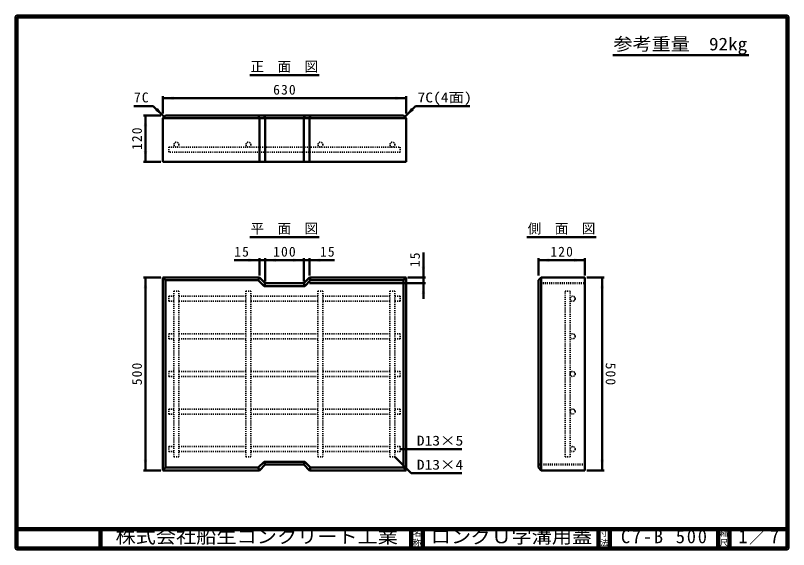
# Model space of a CAD drawing. Units: millimetres, scale not verified. Extents: x 100 to 4105, y 100 to 2870.
import ezdxf
from ezdxf.enums import TextEntityAlignment as Align

# ---------------------------------------------------------------- set-up
doc = ezdxf.new("R2010")
doc.units = ezdxf.units.MM
doc.header["$LTSCALE"] = 5
doc.linetypes.add('USER1', pattern=[2.2, 1, -1.2])
doc.layers.add('V-nasSTD', color=7, linetype='Continuous', lineweight=50)
doc.styles.add('ＭＳ ゴシック', font='')
doc.styles.get('ＭＳ ゴシック').set_extended_font_data('MS Gothic')

msp = doc.modelspace()

# ---------------------------------------------------------------- hatches: boundary and pattern name
at = {"layer": 'V-nasSTD'}
for points in [[(919.749, 2450.13), (863.499, 2440.755), (919.749, 2431.38)], [(2067.249, 2431.38), (2123.499, 2440.755), (2067.249, 2450.13)], [(837.353, 2390.159), (870.499, 2343.755), (824.095, 2376.901)], [(2149.645, 2390.159), (2116.499, 2343.755), (2162.903, 2376.901)], [(782.874, 2294.505), (773.499, 2350.755), (764.124, 2294.505)], [(764.124, 2167.005), (773.499, 2110.755), (782.874, 2167.005)], [(1307.249, 1610.13), (1363.499, 1600.755), (1307.249, 1591.38)], [(1449.749, 1610.13), (1393.499, 1600.755), (1449.749, 1591.38)], [(1537.249, 1591.38), (1593.499, 1600.755), (1537.249, 1610.13)], [(1679.749, 1610.13), (1623.499, 1600.755), (1679.749, 1591.38)], [(2865.749, 1610.13), (2809.499, 1600.755), (2865.749, 1591.38)], [(2993.249, 1591.38), (3049.499, 1600.755), (2993.249, 1610.13)], [(2204.124, 1567.005), (2213.499, 1510.755), (2222.874, 1567.005)], [(782.874, 1454.505), (773.499, 1510.755), (764.124, 1454.505)], [(3130.124, 1454.505), (3139.499, 1510.755), (3148.874, 1454.505)], [(2204.124, 1424.505), (2213.499, 1480.755), (2222.874, 1424.505)], [(764.124, 567.005), (773.499, 510.755), (782.874, 567.005)], [(3148.874, 567.005), (3139.499, 510.755), (3130.124, 567.005)]]:
    msp.add_hatch(color=256, dxfattribs=at).paths.add_polyline_path(points)

# ---------------------------------------------------------------- linework, layer by layer
at = {"layer": 'V-nasSTD', "lineweight": 100}
for p, q in [((105, 2865), (105, 105)), ((4100, 2865), (105, 2865)), ((4100, 105), (4100, 2865)), ((105, 205), (4100, 205)), ((540, 205), (540, 105)), ((2150, 205), (2150, 105)), ((2210, 205), (2210, 105)), ((3120, 205), (3120, 105)), ((3180, 205), (3180, 105)), ((3740, 205), (3740, 105)), ((3800, 205), (3800, 105)), ((105, 105), (4100, 105))]:
    msp.add_line(p, q, dxfattribs=at)
at = {"layer": 'V-nasSTD'}
for p, q in [((3194, 2664.753), (3900, 2664.753)), ((1313.999, 2560.755), (1672.999, 2560.755)), ((863.499, 2450.755), (863.499, 2360.755)), ((2123.499, 2450.755), (2123.499, 2360.755)), ((2123.499, 2440.755), (863.499, 2440.755)), ((813.931, 2400.324), (713.931, 2400.324)), ((870.499, 2343.755), (813.931, 2400.324)), ((2116.499, 2343.755), (2173.068, 2400.324)), ((2173.068, 2400.324), (2453.068, 2400.324)), ((853.499, 2350.755), (763.499, 2350.755)), ((773.499, 2350.755), (773.499, 2110.755)), ((877.499, 2350.755), (863.499, 2336.755)), ((863.499, 2336.755), (863.499, 2110.755)), ((2123.499, 2336.755), (863.499, 2336.755)), ((2109.499, 2350.755), (877.499, 2350.755)), ((1363.499, 2336.755), (1357.7, 2350.755)), ((1363.499, 2110.755), (1363.499, 2336.755)), ((1393.499, 2336.755), (1387.7, 2350.755)), ((1393.499, 2110.755), (1393.499, 2336.755)), ((1593.499, 2336.755), (1599.298, 2350.755)), ((1593.499, 2110.755), (1593.499, 2336.755)), ((1623.499, 2336.755), (1629.298, 2350.755)), ((1623.499, 2110.755), (1623.499, 2336.755)), ((2109.499, 2350.755), (2123.499, 2336.755)), ((2123.499, 2110.755), (2123.499, 2336.755)), ((853.499, 2110.755), (763.499, 2110.755)), ((863.499, 2110.755), (2123.499, 2110.755)), ((1313.999, 1720.755), (1672.999, 1720.755)), ((2749.999, 1720.755), (3108.999, 1720.755)), ((1363.499, 1610.755), (1363.499, 1520.755)), ((1393.499, 1610.755), (1393.499, 1490.755)), ((1593.499, 1610.755), (1593.499, 1490.755)), ((1623.499, 1610.755), (1623.499, 1520.755)), ((2213.499, 1640.755), (2213.499, 1510.755)), ((2809.499, 1520.832), (2809.499, 1610.832)), ((3049.499, 1610.755), (3049.499, 1520.755)), ((1233.499, 1600.755), (1363.499, 1600.755)), ((1393.499, 1600.755), (1363.499, 1600.755)), ((1593.499, 1600.755), (1393.499, 1600.755)), ((1623.499, 1600.755), (1593.499, 1600.755)), ((1753.499, 1600.755), (1623.499, 1600.755)), ((3049.499, 1600.755), (2809.499, 1600.755)), ((853.499, 1510.755), (763.499, 1510.755)), ((773.499, 1510.755), (773.499, 510.755)), ((863.499, 1510.755), (863.499, 510.755)), ((863.499, 1510.755), (1363.499, 1510.755)), ((863.499, 1510.755), (877.499, 1496.755)), ((877.499, 1496.755), (1357.7, 1496.755)), ((877.499, 524.755), (877.499, 1496.755)), ((1363.499, 1510.755), (1357.7, 1496.755)), ((1357.7, 1496.755), (1387.7, 1466.755)), ((1363.499, 1510.755), (1393.499, 1480.755)), ((1593.499, 1480.755), (1623.499, 1510.755)), ((1599.298, 1466.755), (1629.298, 1496.755)), ((1623.499, 1510.755), (2123.499, 1510.755)), ((1623.499, 1510.755), (1629.298, 1496.755)), ((1629.298, 1496.755), (2109.499, 1496.755)), ((2109.499, 1496.755), (2123.499, 1510.755)), ((2109.499, 1496.755), (2109.499, 524.755)), ((2123.499, 510.755), (2123.499, 1510.755)), ((2223.499, 1510.755), (2133.499, 1510.755)), ((2213.499, 1510.755), (2213.499, 1480.755)), ((2823.499, 1510.755), (2809.499, 1496.755)), ((2809.499, 1496.755), (2809.499, 524.755)), ((3049.499, 1510.755), (2823.499, 1510.755)), ((2823.499, 1510.755), (2823.499, 510.755)), ((3049.499, 510.755), (3049.499, 1510.755)), ((3059.499, 1510.755), (3149.499, 1510.755)), ((3139.499, 1510.755), (3139.499, 510.755)), ((1393.499, 1480.755), (1387.7, 1466.755)), ((1387.7, 1466.755), (1599.298, 1466.755)), ((1393.499, 1480.755), (1593.499, 1480.755)), ((1593.499, 1480.755), (1599.298, 1466.755)), ((2223.499, 1480.755), (1623.499, 1480.755)), ((2213.499, 1480.755), (2213.499, 1400.755)), ((2412.999, 620.755), (2092.999, 620.755)), ((2065.999, 580.755), (2150.852, 495.902)), ((877.499, 524.755), (863.499, 510.755)), ((1357.7, 524.755), (877.499, 524.755)), ((1387.7, 554.755), (1357.7, 524.755)), ((1357.7, 524.755), (1363.499, 510.755)), ((1363.499, 510.755), (1393.499, 540.755)), ((1599.298, 554.755), (1387.7, 554.755)), ((1387.7, 554.755), (1393.499, 540.755)), ((1393.499, 540.755), (1593.499, 540.755)), ((1599.298, 554.755), (1593.499, 540.755)), ((1593.499, 540.755), (1623.499, 510.755)), ((1629.298, 524.755), (1599.298, 554.755)), ((1629.298, 524.755), (1623.499, 510.755)), ((2109.499, 524.755), (1629.298, 524.755)), ((2109.499, 524.755), (2123.499, 510.755)), ((2809.499, 524.755), (2823.499, 510.755)), ((853.499, 510.755), (763.499, 510.755)), ((863.499, 510.755), (1363.499, 510.755)), ((1623.499, 510.755), (2123.499, 510.755)), ((2150.852, 495.902), (2412.999, 495.902)), ((2823.499, 510.755), (3049.499, 510.755)), ((3059.499, 510.755), (3149.499, 510.755))]:
    msp.add_line(p, q, dxfattribs=at)
at = {"layer": 'V-nasSTD', "linetype": 'USER1', "lineweight": 35}
for p, q in [((893.999, 2160.755), (893.999, 2186.755)), ((893.999, 2186.755), (2092.999, 2186.755)), ((2092.999, 2186.755), (2092.999, 2160.755)), ((2092.999, 2160.755), (893.999, 2160.755)), ((893.999, 1387.755), (893.999, 1413.755)), ((893.999, 1413.755), (920.999, 1413.755)), ((920.999, 1440.755), (920.999, 580.755)), ((920.999, 1440.755), (946.999, 1440.755)), ((946.999, 1440.755), (946.999, 580.755)), ((946.999, 1413.755), (1293.999, 1413.755)), ((1293.999, 1440.755), (1293.999, 580.755)), ((1293.999, 1440.755), (1319.999, 1440.755)), ((1319.999, 1440.755), (1319.999, 580.755)), ((1319.999, 1413.755), (1666.999, 1413.755)), ((1666.999, 1440.755), (1666.999, 580.755)), ((1666.999, 1440.755), (1692.999, 1440.755)), ((1692.999, 1440.755), (1692.999, 580.755)), ((1692.999, 1413.755), (2039.999, 1413.755)), ((2039.999, 1440.755), (2039.999, 580.755)), ((2039.999, 1440.755), (2065.999, 1440.755)), ((2065.999, 1440.755), (2065.999, 580.755)), ((2065.999, 1413.755), (2092.999, 1413.755)), ((2092.999, 1387.755), (2092.999, 1413.755)), ((2947.499, 580.755), (2947.499, 1440.755)), ((2947.499, 1440.755), (2973.499, 1440.755)), ((2973.499, 580.755), (2973.499, 1440.755)), ((893.999, 1387.755), (920.999, 1387.755)), ((946.999, 1387.755), (1293.999, 1387.755)), ((1319.999, 1387.755), (1666.999, 1387.755)), ((1692.999, 1387.755), (2039.999, 1387.755)), ((2065.999, 1387.755), (2092.999, 1387.755)), ((893.999, 1192.755), (893.999, 1218.755)), ((893.999, 1218.755), (920.999, 1218.755)), ((946.999, 1218.755), (1293.999, 1218.755)), ((1319.999, 1218.755), (1666.999, 1218.755)), ((1692.999, 1218.755), (2039.999, 1218.755)), ((2065.999, 1218.755), (2092.999, 1218.755)), ((2092.999, 1192.755), (2092.999, 1218.755)), ((893.999, 1192.755), (920.999, 1192.755)), ((946.999, 1192.755), (1293.999, 1192.755)), ((1319.999, 1192.755), (1666.999, 1192.755)), ((1692.999, 1192.755), (2039.999, 1192.755)), ((2065.999, 1192.755), (2092.999, 1192.755)), ((893.999, 997.755), (893.999, 1023.755)), ((893.999, 1023.755), (920.999, 1023.755)), ((946.999, 1023.755), (1293.999, 1023.755)), ((1319.999, 1023.755), (1666.999, 1023.755)), ((1692.999, 1023.755), (2039.999, 1023.755)), ((2065.999, 1023.755), (2092.999, 1023.755)), ((2092.999, 997.755), (2092.999, 1023.755)), ((893.999, 997.755), (920.999, 997.755)), ((946.999, 997.755), (1293.999, 997.755)), ((1319.999, 997.755), (1666.999, 997.755)), ((1692.999, 997.755), (2039.999, 997.755)), ((2065.999, 997.755), (2092.999, 997.755)), ((893.999, 802.755), (893.999, 828.755)), ((893.999, 828.755), (920.999, 828.755)), ((893.999, 802.755), (920.999, 802.755)), ((946.999, 828.755), (1293.999, 828.755)), ((946.999, 802.755), (1293.999, 802.755)), ((1319.999, 828.755), (1666.999, 828.755)), ((1319.999, 802.755), (1666.999, 802.755)), ((1692.999, 828.755), (2039.999, 828.755)), ((1692.999, 802.755), (2039.999, 802.755)), ((2065.999, 828.755), (2092.999, 828.755)), ((2065.999, 802.755), (2092.999, 802.755)), ((2092.999, 802.755), (2092.999, 828.755)), ((893.999, 607.755), (893.999, 633.755)), ((893.999, 633.755), (920.999, 633.755)), ((893.999, 607.755), (920.999, 607.755)), ((946.999, 633.755), (1293.999, 633.755)), ((946.999, 607.755), (1293.999, 607.755)), ((1319.999, 633.755), (1666.999, 633.755)), ((1319.999, 607.755), (1666.999, 607.755)), ((1692.999, 633.755), (2039.999, 633.755)), ((1692.999, 607.755), (2039.999, 607.755)), ((2065.999, 633.755), (2092.999, 633.755)), ((2065.999, 607.755), (2092.999, 607.755)), ((2092.999, 607.755), (2092.999, 633.755)), ((920.999, 580.755), (946.999, 580.755)), ((1293.999, 580.755), (1319.999, 580.755)), ((1666.999, 580.755), (1692.999, 580.755)), ((2039.999, 580.755), (2065.999, 580.755)), ((2947.499, 580.755), (2973.499, 580.755))]:
    msp.add_line(p, q, dxfattribs=at)
at = {"layer": 'V-nasSTD', "linetype": 'USER1'}
for p, q in [((2809.499, 1480.755), (3049.499, 1480.755)), ((3049.499, 540.755), (2809.499, 540.755))]:
    msp.add_line(p, q, dxfattribs=at)
at = {"layer": 'V-nasSTD', "lineweight": 13}
msp.add_lwpolyline([(100, 100), (100, 2870), (4105, 2870), (4105, 100)], close=True, dxfattribs=at)
at = {"layer": 'V-nasSTD', "linetype": 'USER1', "lineweight": 35}
for centre in [(933.999, 2199.755), (1306.999, 2199.755), (1679.999, 2199.755), (2052.999, 2199.755), (2986.499, 1400.755), (2986.499, 1205.755), (2986.499, 1010.755), (2986.499, 815.755), (2986.499, 620.755)]:
    msp.add_circle(centre, 13, dxfattribs=at)

# ---------------------------------------------------------------- texts
at = {"layer": 'V-nasSTD', "style": 'ＭＳ ゴシック'}
for s, height, width, p in [('参考重量\u300092kg', 65.98, 1.1, (3198, 2754.753)), ('7C(4面)', 51.32, 1.15, (2183.068, 2470.324)), ('D13×5', 51.32, 1.15, (2178.999, 690.755)), ('D13×4', 51.32, 1.15, (2178.999, 565.902)), ('株式会社船生コンクリート工業', 69.65, 1.1, (618.279, 202.55)), ('ロングＵ字溝用蓋', 69.65, 1.1, (2251.75, 202.5))]:
    msp.add_text(s, height=height, dxfattribs=dict(at, width=width)).set_placement(p, align=Align.TOP_LEFT)
for s, height, p in [('正\u3000面\u3000図', 51.32, (1317.999, 2630.755)), ('平\u3000面\u3000図', 51.32, (1317.999, 1790.755)), ('側\u3000面\u3000図', 51.32, (2753.999, 1790.755)), ('名', 30.79, (2158.982, 200.999)), ('寸', 30.79, (3128.982, 200.999)), ('縮', 30.79, (3748.982, 200.999)), ('称', 30.79, (2158.976, 151.01)), ('法', 30.79, (3128.976, 151.01)), ('尺', 30.79, (3748.976, 151.01))]:
    msp.add_text(s, height=height, dxfattribs=at).set_placement(p, align=Align.TOP_LEFT)
at = {"layer": 'V-nasSTD', "attachment_point": 1, "style": 'ＭＳ ゴシック'}
for s, insert, char_height in [('\\T1.17;630', (1434.999, 2510.755), 51.32), ('\\T1.17;7C', (713.931, 2470.324), 51.32), ('\\T1.17;15', (1233.499, 1670.755), 51.32), ('\\T1.17;100', (1434.999, 1670.755), 51.32), ('\\T1.17;15', (1677.499, 1670.755), 51.32), ('\\T1.17;120', (2870.999, 1670.755), 51.32), ('\\T1.2;C7-B\\~500', (3236.75, 202.5), 69.65), ('\\T1.15;1／7', (3845.521, 202.582), 69.65)]:
    msp.add_mtext(s, dxfattribs=dict(at, insert=insert, char_height=char_height))
at = {"layer": 'V-nasSTD', "char_height": 51.32, "attachment_point": 1, "style": 'ＭＳ ゴシック'}
for s, insert, rotation in [('\\T1.17;120', (703.499, 2172.255), 90), ('\\T1.17;15', (2143.499, 1564.755), 90), ('\\T1.17;500', (703.499, 952.255), 90), ('\\T1.17;500', (3209.499, 1069.255), 270)]:
    msp.add_mtext(s, dxfattribs=dict(at, insert=insert, rotation=rotation))

doc.saveas('drawing.dxf')
